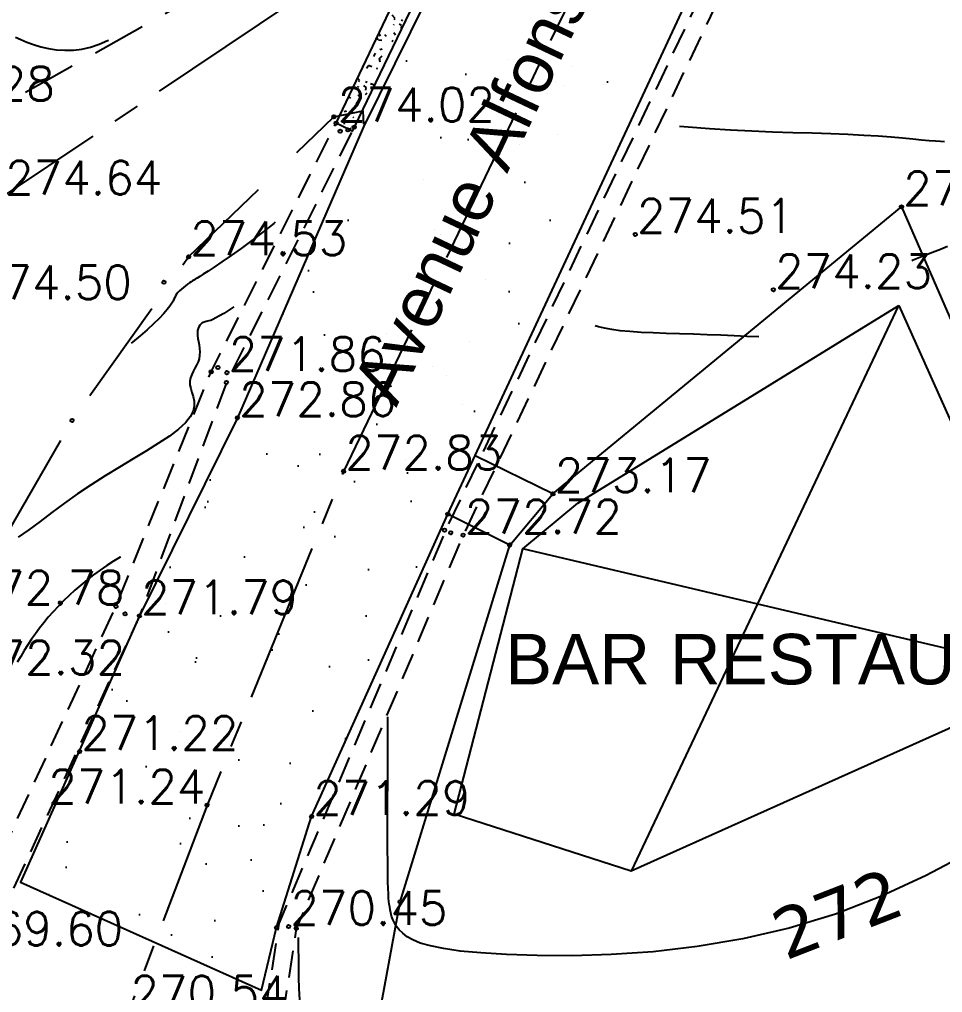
# Model space of a CAD drawing. Extents: x 524954 to 526204, y 9523489 to 9524010.
# Drawn here: x 525196.24 to 525223.66, y 9523703.47 to 9523732.36 of the extents above; entities that cross this region are included whole.
import ezdxf
from ezdxf.enums import TextEntityAlignment as Align

# ---------------------------------------------------------------- set-up
doc = ezdxf.new("R2010")
doc.units = 0
doc.header["$PDMODE"] = 33
doc.header["$PDSIZE"] = 0.1
doc.linetypes.add('AXES2', pattern=[28.575, 19.05, -3.175, 3.175, -3.175])
doc.linetypes.add('CACHE2', pattern=[4.7625, 3.175, -1.5875])
for name, color, linetype in [('Axe_Piste', 3, 'AXES2'), ('Bati', 6, 'Continuous'), ('Bord_Route_Existante', 6, 'Continuous'), ('Borde_Piste', 7, 'CACHE2'), ('Caniveau', 5, 'CACHE2'), ('Cloture', 7, 'Continuous'), ('CN_01_00', 3, 'Continuous'), ('CN_02_00', 4, 'Continuous'), ('CN_05_00', 6, 'Continuous'), ('Cotation Courbes de niveau', 7, 'Continuous'), ('TopoAlt', 3, 'Continuous'), ('TOPOJIS', 7, 'Continuous'), ('Toponomie', 7, 'CACHE2')]:
    doc.layers.add(name, color=color, linetype=linetype)
doc.styles.add('Simplex 1.0', font='Simplex.shx', dxfattribs={"width": 0.99, "height": 1})
doc.styles.get("Standard").update_dxf_attribs({"font": 'arial.ttf'})
doc.styles.add('Verdana 1.0', font='verdana.ttf', dxfattribs={"width": 0.99, "height": 1})
doc.linetypes.add('LIMITE1', pattern='A,6.35,-2.54,[133,ltypeshp.shx,S=2.54,R=0,X=-2.54,Y=0],-2.54,25.4', length=36.83)

# ---------------------------------------------------------------- blocks, each defined once
blk = doc.blocks.new('TCPOINT M')
at = {"color": 0}
blk.add_point((0, 0), dxfattribs=at)
at = {"layer": 'TopoAlt', "style": 'Simplex 1.0', "width": 0.99}
blk.add_attdef('ALT', (0.15, 0.15), '', height=1, dxfattribs=at)

msp = doc.modelspace()

# ---------------------------------------------------------------- hatches: boundary and pattern name
at = {"layer": 'Bord_Route_Existante'}
h = msp.add_hatch(dxfattribs=at)
h.set_pattern_fill('ALEA', color=256, scale=0.5, style=0)
h.set_pattern_definition([(312, (0.5, 0), (5.8688856024, 1.247470143), [0, -3.75]), (67, (-0.25, 0.433), (-5.9552769074, -0.7312160615), [0, -6.25]), (153, (-0.25, 0.433), (0.3140157387, -5.991777206), [0, -5]), (180, (-0.25, -0.433), (3, -5.19615242), [0, -5]), (74, (-2, 0), (-5.821774355, -1.4515313743), [0, -5]), (286, (-2, 0), (5.821774355, -1.4515313743), [0, -5]), (52, (1, -1.732), (-5.9416084103, 0.835038604), [0, -6.25]), (300, (1, 1.732), (5.9999999977, -1.4e-09), [0, -5]), (175, (1, 1.732), (2.5357095707, -5.4378467195), [0, -5]), (114, (0.25, 1.299), (-5.9671313697, 0.6271707807), [0, -2.5]), (248, (0.25, -1.299), (3.6939688494, -4.7280645206), [0, -3.1])])
h.paths.add_polyline_path([(525206.458, 9523729.169), (525202.714, 9523720.535), (525199.802, 9523714.653), (525196.267, 9523706.744), (525203.431, 9523703.543), (525203.876, 9523705.398), (525204.915, 9523708.694), (525208.962, 9523717.669), (525219.81, 9523740.971), (525221.696, 9523745.496), (525233.613, 9523750.417), (525215.23, 9523758.673), (525216.362, 9523756.555), (525217.008, 9523753.625), (525216.18, 9523749.234), (525212.973, 9523742.341)])
at = {"layer": 'Caniveau', "linetype": 'ByBlock', "ltscale": 0.25}
h = msp.add_hatch(dxfattribs=at)
h.set_pattern_fill('HAIE', color=256, scale=1.5, angle=15, style=0)
h.set_pattern_definition([(124.29004622, (1.014315, 0.277555), (-15.293218087377, 22.30173716473923), [0.0905085, -31.69392165]), (176.565051177, (0.2734, 1.4903), (-1.448888739435, -0.388228567652), [0.094695, -4.64872149026]), (121.927513064, (0.17885, 1.496014), (-10.8425263371845, 17.28263934204195), [0.10269, -35.95975584045]), (126.250505507, (0.631744, 0.169275), (-4.8389203171242, 6.4679865618761), [0.1297425, -28.8400693737]), (43.4429286244, (0.21172, 0.96068), (13.6084047277852, 12.96384668075138), [0.11664, -40.82539219185]), (98.6598082541, (0.22912, 0.84592), (-0.3882285676543, 1.448888739434), [0.11607, -13.4670077072]), (43.0724869359, (0.83904, 1.70824), (16.1179536390994, 15.18919255559585), [0.0726255, -25.4273745]), (84.4439547804, (1.2538, 0.40807), (0.2842030364745, 4.7348947859612), [0.07305, -12.74295561798]), (137.905242923, (1.256676, 0.479656), (-4.0624631818282, 3.57020908299136), [0.086475, -30.28621009695]), (150, (1.2926, 0.6264), (-1.44888873943, -0.38822856765), [0.0544155, -2.06690484356]), (171.250505507, (1.131025, 1.543215), (-25.89981980446587, 3.93056409362894), [0.116805, -40.85269585125]), (60, (0.9734, 1.4876), (-0.38822856765, 1.44888873943), [0.084633, -2.03668734356]), (63.3664606634, (1.04099, 1.2846), (7.0363926348268, 14.3087098890701), [0.05142, -18.0109718682]), (49.6951535312, (1.11781, 1.03094), (11.7712874207194, 14.02450685250895), [0.067575, -23.6495074512]), (143.290163192, (0.422714, 1.609965), (-7.7366977959753, 5.69152942658283), [0.06918, -36.2419753107]), (87.2553283749, (0.785944, 0.848996), (1.60119268767716, 34.5931522410971), [0.11217, -39.2610442452]), (130.346175942, (0.79134, 0.96101), (-2.2253458747472, 2.50954891121583), [0.08988, -31.4458140624]), (130.016893478, (1.06139, 0.69732), (-2.2253458747352, 2.5095489112154), [0.13194, -24.6974780358]), (56.1859251657, (1.03597, 0.65945), (1.060660171784, 1.837117307093), [0.045405, -15.89981371905]), (78.434948823, (1.0232, 0.49226), (-0.388228567653, 1.448888739434), [0.0286695, -3.32543246625]), (146.185925166, (0.63713, 0.44636), (-1.8371173070985, 1.0606601717743), [0.090855, -15.85436371905]), (174.44395478, (0.67993, 0.61705), (-4.7348947859592, 0.2842030365075), [0.073053, -12.74295261798]), (34.7988763545, (0.392334, 0.69927), (14.38486186310108, 10.06606920187948), [0.050085, -39.8059057668]), (131.565051177, (0.5082, 1.0268), (-1.837117307086, 1.060660171782), [0.0286695, -3.32543246625]), (60, (0.6443, 1.196), (-0.38822856765, 1.44888873943), [0.0362775, -2.08504284356]), (71.309932474, (0.8487, 1.12684), (0.672431604126, 3.28600604652), [0.0308685, -5.3774584132]), (146.185925166, (0.60991, 1.45669), (-1.8371173070985, 1.0606601717743), [0.045465, -15.89975371905]), (15, (0.216, 1.2225), (-0.38822856765, 1.44888873943), [0.075, -1.425]), (161.309932474, (0.03296, 0.1739), (-3.28600604652, 0.672431604126), [0.092355, -5.3159719132]), (158.130102354, (-0.01632, 0.7048), (-5.123123353604, 1.73309177592), [0.106836, -7.393164]), (51.3843518158, (-0.178414, 0.66585), (4.63086925477394, 5.8995804889095), [0.1008255, -35.3004456636]), (151.73570459, (-0.18076, 0.988105), (-29.0056483458238, 15.52167400838734), [0.099864, -34.91798859]), (40.7099537808, (-0.21255, 1.33803), (2.5095489112126, 2.2253458747396), [0.13764, -44.81233219125]), (142.405356631, (0.18647, 0.29455), (-19.53585877371486, 14.9532679362278), [0.0915, -32.0099018385]), (60, (0.2564, 0.0833), (-0.38822856765, 1.44888873943), [0.0423165, -2.07900384355]), (168.434948823, (0.15775, 0.6497), (-1.448888739433, -0.388228567656), [0.0381525, -3.31594946625]), (182.471192291, (0.30467, 0.29967), (-7.632672264823, -0.492254098855), [0.11832, -13.71099668593]), (60, (0.0374, 1.0194), (-0.38822856765, 1.44888873943), [0.1060665, -2.01525384356])])
h.paths.add_polyline_path([(525205.643, 9523729.284), (525211.995, 9523742.614), (525212.53, 9523742.359), (525206.18, 9523729.16), (525206.121, 9523729.044)])

# ---------------------------------------------------------------- linework, layer by layer
at = {"layer": 'Axe_Piste', "ltscale": 0.25, "flags": 128}
for points in [[(525223.366, 9523755.337), (525205.865, 9523718.944), (525201.811, 9523709.035), (525199.485, 9523702.914), (525197.326, 9523695.207), (525197.178, 9523686.133), (525198.69, 9523677.843)], [(525066.696, 9523724.397), (525085.951, 9523722.773), (525106.549, 9523720.679), (525125.937, 9523721.609), (525145.104, 9523722.079), (525164.844, 9523721.17), (525176.151, 9523721.612), (525180.37, 9523722.005), (525195.763, 9523727.11), (525207.279, 9523734.847)]]:
    msp.add_lwpolyline(points, dxfattribs=at)
at = {"layer": 'Bati', "flags": 128}
msp.add_lwpolyline([(525222.359, 9523723.863), (525227.3, 9523712.857), (525214.411, 9523707.07), (525209.152, 9523708.766), (525211.19, 9523716.646), (525212.827, 9523717.996), (525222.359, 9523723.863), (525222.359, 9523723.863)], close=True, dxfattribs=at)
for points in [[(525214.42, 9523707.074), (525222.359, 9523723.863)], [(525227.3, 9523712.857), (525211.19, 9523716.646)]]:
    msp.add_lwpolyline(points, dxfattribs=at)
at = {"layer": 'Bord_Route_Existante', "flags": 128}
msp.add_lwpolyline([(525206.458, 9523729.169), (525202.714, 9523720.535), (525199.802, 9523714.653), (525196.267, 9523706.744), (525203.431, 9523703.543), (525203.876, 9523705.398), (525204.915, 9523708.694), (525208.962, 9523717.669), (525219.81, 9523740.971), (525221.696, 9523745.496), (525233.613, 9523750.417), (525215.23, 9523758.673), (525216.362, 9523756.555), (525217.008, 9523753.625), (525216.18, 9523749.234), (525212.973, 9523742.341)], close=True, dxfattribs=at)
at = {"layer": 'Borde_Piste', "ltscale": 0.5, "flags": 128}
for points in [[(525212.973, 9523742.341), (525203.898, 9523734.41), (525194.217, 9523728.943), (525187.982, 9523726.885), (525179.245, 9523725.54), (525165.092, 9523724.478), (525145.1, 9523724.771), (525125.872, 9523724.052), (525107.126, 9523723.919), (525086.665, 9523725.819), (525067.313, 9523726.621)], [(525205.578, 9523729.469), (525206.434, 9523729.645), (525206.454, 9523729.252)]]:
    msp.add_lwpolyline(points, dxfattribs=at)
at = {"layer": 'Borde_Piste', "flags": 128}
msp.add_lwpolyline([(525186.227, 9523700.694), (525189.027, 9523705.074), (525191.599, 9523709.765), (525194.644, 9523714.938), (525197.803, 9523720.458), (525201.261, 9523725.312), (525205.578, 9523729.469)], dxfattribs=at)
at = {"layer": 'Caniveau', "ltscale": 0.25, "flags": 128}
for points in [[(525221.986, 9523745.041), (525219.255, 9523738.914), (525208.931, 9523717.27), (525203.944, 9523705.52), (525202.828, 9523698.319), (525203.581, 9523689.156), (525204.373, 9523684.961), (525205.034, 9523683.01)], [(525222.473, 9523744.824), (525219.739, 9523738.691), (525209.417, 9523717.051), (525204.461, 9523705.373), (525203.364, 9523698.3), (525204.11, 9523689.228), (525204.897, 9523685.06), (525205.516, 9523683.168)], [(525188.188, 9523682.701), (525190.531, 9523696.537), (525194.432, 9523704.847), (525199.102, 9523714.934), (525201.933, 9523721.899), (525205.634, 9523729.266)], [(525206.103, 9523729.007), (525202.386, 9523721.584), (525199.802, 9523714.653), (525195.15, 9523704.594), (525191.357, 9523696.2), (525188.824, 9523682.262)]]:
    msp.add_lwpolyline(points, dxfattribs=at)
at = {"layer": 'Caniveau', "linetype": 'ByBlock', "ltscale": 0.25, "flags": 128}
msp.add_lwpolyline([(525205.643, 9523729.284), (525211.995, 9523742.614), (525212.53, 9523742.359), (525206.18, 9523729.16), (525206.121, 9523729.044), (525205.643, 9523729.284)], dxfattribs=at)
at = {"layer": 'Cloture', "linetype": 'LIMITE1', "ltscale": 0.1, "flags": 128}
msp.add_lwpolyline([(525214.892, 9523697.749), (525206.84, 9523702.347), (525207.543, 9523706.164), (525210.801, 9523716.757), (525212.086, 9523718.273), (525222.437, 9523726.793), (525228.28, 9523713.414)], dxfattribs=at)
at = {"layer": 'Cloture', "flags": 128}
for points in [[(525212.086, 9523718.273), (525209.771, 9523719.406)], [(525210.801, 9523716.757), (525208.962, 9523717.669)]]:
    msp.add_lwpolyline(points, dxfattribs=at)
at = {"layer": 'CN_01_00', "flags": 128}
for points, elevation in [([(525196.121, 9523731.839), (525196.278, 9523731.762), (525196.456, 9523731.686), (525196.655, 9523731.614), (525196.87, 9523731.551), (525197.099, 9523731.499), (525197.339, 9523731.462), (525197.586, 9523731.445), (525197.84, 9523731.45), (525198.095, 9523731.482), (525198.35, 9523731.542), (525198.604, 9523731.627), (525198.855, 9523731.731), (525198.885, 9523731.745)], 277), ([(525202.603, 9523723.829), (525202.457, 9523723.731), (525202.308, 9523723.635), (525202.178, 9523723.557), (525202.072, 9523723.497), (525201.987, 9523723.455), (525201.919, 9523723.427), (525201.866, 9523723.408), (525201.824, 9523723.398), (525201.789, 9523723.391), (525201.758, 9523723.385), (525201.727, 9523723.376), (525201.694, 9523723.362), (525201.66, 9523723.342), (525201.626, 9523723.315), (525201.595, 9523723.281), (525201.567, 9523723.239), (525201.545, 9523723.188), (525201.53, 9523723.129), (525201.525, 9523723.059), (525201.529, 9523722.98), (525201.541, 9523722.892), (525201.556, 9523722.798), (525201.572, 9523722.699), (525201.585, 9523722.596), (525201.592, 9523722.493), (525201.589, 9523722.39), (525201.573, 9523722.289), (525201.542, 9523722.192), (525201.5, 9523722.097), (525201.451, 9523722.005), (525201.402, 9523721.912), (525201.357, 9523721.818), (525201.322, 9523721.722), (525201.302, 9523721.622), (525201.302, 9523721.517), (525201.325, 9523721.406), (525201.361, 9523721.288), (525201.398, 9523721.162), (525201.424, 9523721.028), (525201.426, 9523720.884), (525201.393, 9523720.729), (525201.312, 9523720.564), (525201.171, 9523720.386), (525200.962, 9523720.196), (525200.691, 9523719.993), (525200.369, 9523719.779), (525200.007, 9523719.553), (525199.616, 9523719.316), (525199.205, 9523719.069), (525198.787, 9523718.812), (525198.371, 9523718.546), (525197.966, 9523718.272), (525197.577, 9523717.995), (525197.204, 9523717.722), (525196.85, 9523717.459), (525196.516, 9523717.212), (525196.204, 9523716.987)], 273), ([(525204.566, 9523703.252), (525204.55, 9523703.591), (525204.54, 9523703.919), (525204.535, 9523704.228), (525204.532, 9523704.506), (525204.531, 9523704.744), (525204.529, 9523704.935), (525204.528, 9523705.081), (525204.527, 9523705.103)], 271)]:
    msp.add_lwpolyline(points, dxfattribs=dict(at, elevation=elevation))
at = {"layer": 'CN_02_00', "flags": 128}
for points, elevation in [([(525203.837, 9523726.339), (525203.792, 9523726.302), (525203.467, 9523726.042), (525203.14, 9523725.793), (525202.821, 9523725.56), (525202.522, 9523725.349), (525202.252, 9523725.163), (525202.022, 9523725.008), (525201.839, 9523724.887), (525201.698, 9523724.796), (525201.593, 9523724.73), (525201.515, 9523724.682), (525201.458, 9523724.648), (525201.413, 9523724.622), (525201.375, 9523724.599), (525201.334, 9523724.573), (525201.285, 9523724.54), (525201.23, 9523724.5), (525201.171, 9523724.454), (525201.11, 9523724.405), (525201.05, 9523724.354), (525200.995, 9523724.301), (525200.945, 9523724.25), (525200.905, 9523724.2), (525200.875, 9523724.154), (525200.851, 9523724.107), (525200.828, 9523724.058), (525200.8, 9523724.001), (525200.761, 9523723.933), (525200.705, 9523723.851), (525200.628, 9523723.752), (525200.523, 9523723.631), (525200.387, 9523723.486), (525200.221, 9523723.323), (525200.031, 9523723.147), (525199.82, 9523722.963), (525199.592, 9523722.779), (525199.558, 9523722.753)], 274), ([(525223.802, 9523725.62), (525223.593, 9523725.533), (525223.357, 9523725.437), (525223.086, 9523725.331), (525222.787, 9523725.214), (525222.743, 9523725.197)], 274), ([(525218.2, 9523722.941), (525217.845, 9523722.952), (525217.467, 9523722.969), (525217.074, 9523722.986), (525216.669, 9523723.001), (525216.258, 9523723.014), (525215.848, 9523723.026), (525215.448, 9523723.039), (525215.064, 9523723.053), (525214.703, 9523723.07), (525214.372, 9523723.092), (525214.079, 9523723.118), (525213.829, 9523723.152), (525213.619, 9523723.191), (525213.44, 9523723.234), (525213.335, 9523723.267)], 274), ([(525199.239, 9523716.401), (525199.228, 9523716.395), (525199.029, 9523716.276), (525198.83, 9523716.146), (525198.632, 9523716.01), (525198.438, 9523715.867), (525198.249, 9523715.72), (525198.064, 9523715.568), (525197.885, 9523715.412), (525197.712, 9523715.255), (525197.546, 9523715.095), (525197.388, 9523714.934), (525197.238, 9523714.773), (525197.095, 9523714.612), (525196.96, 9523714.45), (525196.832, 9523714.287), (525196.711, 9523714.123), (525196.595, 9523713.957), (525196.484, 9523713.79), (525196.378, 9523713.621), (525196.276, 9523713.45), (525196.173, 9523713.278)], 272), ([(525224.448, 9523707.613), (525223.166, 9523706.944), (525221.841, 9523706.329), (525220.482, 9523705.8), (525219.103, 9523705.379), (525217.725, 9523705.061), (525216.369, 9523704.833), (525215.057, 9523704.682), (525213.813, 9523704.596), (525212.658, 9523704.562), (525211.615, 9523704.567), (525210.706, 9523704.598), (525209.947, 9523704.645), (525209.328, 9523704.703), (525208.832, 9523704.773), (525208.443, 9523704.852), (525208.144, 9523704.938), (525207.918, 9523705.031), (525207.75, 9523705.128), (525207.621, 9523705.229), (525207.519, 9523705.331), (525207.438, 9523705.434), (525207.375, 9523705.537), (525207.327, 9523705.639), (525207.292, 9523705.738), (525207.267, 9523705.834), (525207.248, 9523705.925), (525207.235, 9523706.01), (525207.223, 9523706.091), (525207.212, 9523706.176), (525207.203, 9523706.274), (525207.195, 9523706.397), (525207.188, 9523706.554), (525207.183, 9523706.756), (525207.179, 9523707.012), (525207.177, 9523707.334), (525207.175, 9523707.727), (525207.175, 9523708.177), (525207.175, 9523708.667), (525207.175, 9523709.18), (525207.176, 9523709.697), (525207.177, 9523710.201), (525207.177, 9523710.674), (525207.177, 9523711.099), (525207.176, 9523711.462), (525207.176, 9523711.652)], 272)]:
    msp.add_lwpolyline(points, dxfattribs=dict(at, elevation=elevation))
at = {"layer": 'CN_05_00', "elevation": 275, "flags": 128}
msp.add_lwpolyline([(525223.718, 9523728.73), (525223.599, 9523728.734), (525223.447, 9523728.744), (525223.26, 9523728.76), (525223.035, 9523728.781), (525222.771, 9523728.806), (525222.469, 9523728.834), (525222.126, 9523728.863), (525221.742, 9523728.891), (525221.316, 9523728.918), (525220.847, 9523728.942), (525220.336, 9523728.962), (525219.788, 9523728.981), (525219.21, 9523728.999), (525218.608, 9523729.019), (525217.99, 9523729.043), (525217.362, 9523729.073), (525216.732, 9523729.112), (525216.105, 9523729.16), (525215.84, 9523729.186)], dxfattribs=at)

# ---------------------------------------------------------------- block references
at = {"layer": 'TOPOJIS'}
ref = msp.add_blockref('TCPOINT M', (525192.571, 9523729.903, 275.28), dxfattribs=at)
ref.add_attrib('ALT', '275.28', (525192.621, 9523729.953, 275.28), dxfattribs={"layer": 'TopoAlt', "height": 1, "style": 'Simplex 1.0', "width": 0.99})
ref = msp.add_blockref('TCPOINT M', (525205.643, 9523729.284, 274.02), dxfattribs=at)
ref.add_attrib('ALT', '274.02', (525205.693, 9523729.334, 274.02), dxfattribs={"layer": 'TopoAlt', "height": 1, "style": 'Simplex 1.0', "width": 0.99})
for p in [(525205.578, 9523729.469, 274.94), (525205.994, 9523729.08, 274.05), (525206.18, 9523729.16, 274.88), (525205.764, 9523729.04, 274.93), (525200.528, 9523724.558, 274.4), (525201.933, 9523721.899, 272.79), (525202.134, 9523722.027, 271.85), (525202.386, 9523721.584, 273.19), (525197.803, 9523720.458, 273.75), (525208.962, 9523717.669, 272.8), (525208.864, 9523717.197, 272.69), (525209.048, 9523717.12, 272.2), (525210.801, 9523716.757, 273.13), (525199.102, 9523714.934, 271.47), (525199.374, 9523714.711, 270.81), (525207.543, 9523706.164, 272.12), (525203.876, 9523705.398, 270.94), (525204.461, 9523705.373, 270.98)]:
    msp.add_blockref('TCPOINT M', p, dxfattribs=at)
ref = msp.add_blockref('TCPOINT M', (525195.763, 9523727.11, 274.64), dxfattribs=at)
ref.add_attrib('ALT', '274.64', (525195.813, 9523727.16, 274.64), dxfattribs={"layer": 'TopoAlt', "height": 1, "style": 'Simplex 1.0', "width": 0.99})
ref = msp.add_blockref('TCPOINT M', (525222.437, 9523726.793, 274.65), dxfattribs=at)
ref.add_attrib('ALT', '274.65', (525222.487, 9523726.843, 274.65), dxfattribs={"layer": 'TopoAlt', "height": 1, "style": 'Simplex 1.0', "width": 0.99})
ref = msp.add_blockref('TCPOINT M', (525214.529, 9523725.98, 274.51), dxfattribs=at)
ref.add_attrib('ALT', '274.51', (525214.579, 9523726.03, 274.51), dxfattribs={"layer": 'TopoAlt', "height": 1, "style": 'Simplex 1.0', "width": 0.99})
ref = msp.add_blockref('TCPOINT M', (525201.261, 9523725.312, 274.53), dxfattribs=at)
ref.add_attrib('ALT', '274.53', (525201.311, 9523725.362, 274.53), dxfattribs={"layer": 'TopoAlt', "height": 1, "style": 'Simplex 1.0', "width": 0.99})
ref = msp.add_blockref('TCPOINT M', (525218.631, 9523724.336, 274.23), dxfattribs=at)
ref.add_attrib('ALT', '274.23', (525218.681, 9523724.386, 274.23), dxfattribs={"layer": 'TopoAlt', "height": 1, "style": 'Simplex 1.0', "width": 0.99})
ref = msp.add_blockref('TCPOINT M', (525194.862, 9523724.003, 274.5), dxfattribs=at)
ref.add_attrib('ALT', '274.50', (525194.912, 9523724.053, 274.5), dxfattribs={"layer": 'TopoAlt', "height": 1, "style": 'Simplex 1.0', "width": 0.99})
ref = msp.add_blockref('TCPOINT M', (525202.402, 9523721.874, 271.86), dxfattribs=at)
ref.add_attrib('ALT', '271.86', (525202.452, 9523721.924, 271.86), dxfattribs={"layer": 'TopoAlt', "height": 1, "style": 'Simplex 1.0', "width": 0.99})
ref = msp.add_blockref('TCPOINT M', (525202.714, 9523720.535, 272.86), dxfattribs=at)
ref.add_attrib('ALT', '272.86', (525202.764, 9523720.585, 272.86), dxfattribs={"layer": 'TopoAlt', "height": 1, "style": 'Simplex 1.0', "width": 0.99})
ref = msp.add_blockref('TCPOINT M', (525205.865, 9523718.944, 272.83), dxfattribs=at)
ref.add_attrib('ALT', '272.83', (525205.915, 9523718.994, 272.83), dxfattribs={"layer": 'TopoAlt', "height": 1, "style": 'Simplex 1.0', "width": 0.99})
ref = msp.add_blockref('TCPOINT M', (525212.086, 9523718.273, 273.17), dxfattribs=at)
ref.add_attrib('ALT', '273.17', (525212.136, 9523718.323, 273.17), dxfattribs={"layer": 'TopoAlt', "height": 1, "style": 'Simplex 1.0', "width": 0.99})
ref = msp.add_blockref('TCPOINT M', (525209.417, 9523717.051, 272.72), dxfattribs=at)
ref.add_attrib('ALT', '272.72', (525209.467, 9523717.101, 272.72), dxfattribs={"layer": 'TopoAlt', "height": 1, "style": 'Simplex 1.0', "width": 0.99})
ref = msp.add_blockref('TCPOINT M', (525194.644, 9523714.938, 272.78), dxfattribs=at)
ref.add_attrib('ALT', '272.78', (525194.694, 9523714.988, 272.78), dxfattribs={"layer": 'TopoAlt', "height": 1, "style": 'Simplex 1.0', "width": 0.99})
ref = msp.add_blockref('TCPOINT M', (525199.802, 9523714.653, 271.79), dxfattribs=at)
ref.add_attrib('ALT', '271.79', (525199.852, 9523714.703, 271.79), dxfattribs={"layer": 'TopoAlt', "height": 1, "style": 'Simplex 1.0', "width": 0.99})
ref = msp.add_blockref('TCPOINT M', (525194.661, 9523712.865, 272.32), dxfattribs=at)
ref.add_attrib('ALT', '272.32', (525194.711, 9523712.915, 272.32), dxfattribs={"layer": 'TopoAlt', "height": 1, "style": 'Simplex 1.0', "width": 0.99})
ref = msp.add_blockref('TCPOINT M', (525198.024, 9523710.625, 271.22), dxfattribs=at)
ref.add_attrib('ALT', '271.22', (525198.074, 9523710.675, 271.22), dxfattribs={"layer": 'TopoAlt', "height": 1, "style": 'Simplex 1.0', "width": 0.99})
ref = msp.add_blockref('TCPOINT M', (525201.811, 9523709.035, 271.24), dxfattribs=at)
ref.add_attrib('ALT', '271.24', dxfattribs={"layer": 'TopoAlt', "height": 1, "style": 'Simplex 1.0', "width": 0.99}).set_placement((525201.761, 9523709.085, 271.24), align=Align.RIGHT)
ref = msp.add_blockref('TCPOINT M', (525204.915, 9523708.694, 271.29), dxfattribs=at)
ref.add_attrib('ALT', '271.29', (525204.965, 9523708.744, 271.29), dxfattribs={"layer": 'TopoAlt', "height": 1, "style": 'Simplex 1.0', "width": 0.99})
ref = msp.add_blockref('TCPOINT M', (525204.234, 9523705.427, 270.45), dxfattribs=at)
ref.add_attrib('ALT', '270.45', (525204.284, 9523705.477, 270.45), dxfattribs={"layer": 'TopoAlt', "height": 1, "style": 'Simplex 1.0', "width": 0.99})
ref = msp.add_blockref('TCPOINT M', (525194.605, 9523704.815, 269.6), dxfattribs=at)
ref.add_attrib('ALT', '269.60', (525194.655, 9523704.865, 269.6), dxfattribs={"layer": 'TopoAlt', "height": 1, "style": 'Simplex 1.0', "width": 0.99})
ref = msp.add_blockref('TCPOINT M', (525199.485, 9523702.914, 270.54), dxfattribs=at)
ref.add_attrib('ALT', '270.54', (525199.535, 9523702.964, 270.54), dxfattribs={"layer": 'TopoAlt', "height": 1, "style": 'Simplex 1.0', "width": 0.99})

# ---------------------------------------------------------------- texts
at = {"layer": 'Cotation Courbes de niveau', "style": 'Verdana 1.0', "width": 0.99}
msp.add_text('272', height=1.5, rotation=21.2898, dxfattribs=at).set_placement((525220.528, 9523705.818, 272), align=Align.MIDDLE_CENTER)
at = {"layer": 'Toponomie', "insert": (525206.075, 9523721.463), "char_height": 1.5, "width": 38.52036, "attachment_point": 1, "rotation": 64.6482}
msp.add_mtext('Avenue Alfonse Massamba Debat', dxfattribs=at)
at = {"layer": 'Toponomie', "insert": (525198.771, 9523714.119), "char_height": 1.5, "width": 42.68298, "attachment_point": 1}
msp.add_mtext('\\pi11.892;BAR RESTAURANT', dxfattribs=at)

doc.saveas('drawing.dxf')
